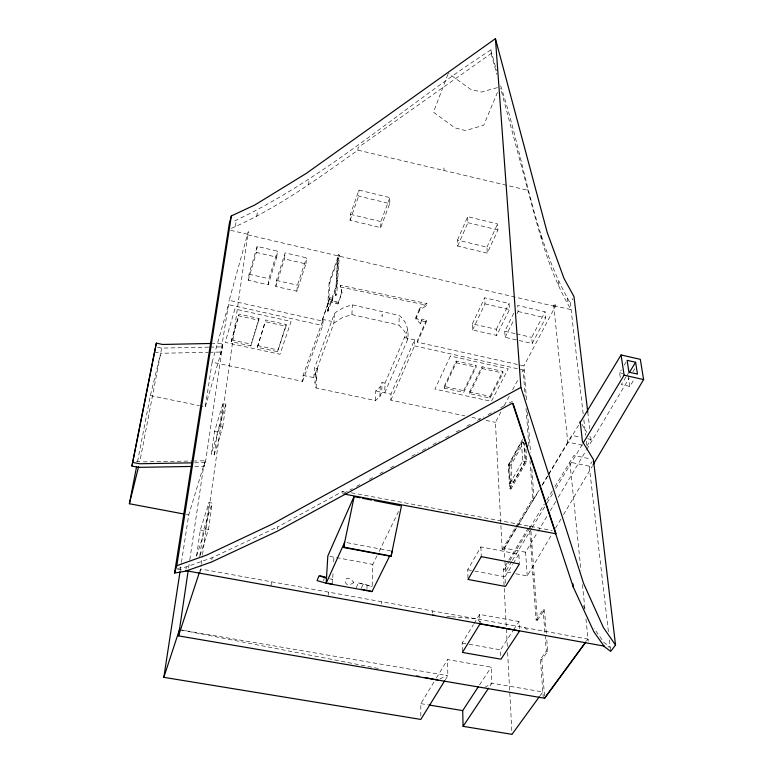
<?xml version="1.0" encoding="UTF-8"?>
<svg xmlns="http://www.w3.org/2000/svg" width="773" height="773" viewBox="0 0 773 773"><rect width="100%" height="100%" fill="white"/><g stroke="black" fill="none" stroke-linecap="round" stroke-linejoin="round"><path stroke-width="0.58" stroke-dasharray="3.87 2.9" d="M419.671 310.128L419.671 308.408L426.909 303.547L426.918 305.267L419.671 310.128L415.893 318.93L420.512 323.848L421.797 319.143L426.319 320.167L426.329 321.897L417.449 342.197L523.939 365.89L526.655 401.39M417.449 342.197L417.449 340.478L426.319 320.167M390.848 400.163L414.531 345.879L414.56 339.83L390.974 394.124L390.848 400.163L464.863 415.884M415.893 318.93L415.903 317.21L419.671 308.408M407.709 329.858L385.002 383.166L384.761 392.848L407.613 339.569C409.246 330.738 406.54 320.93 399.177 315.452L352.401 304.881L344.371 307.229L337.086 311.374L334.496 313.461L314.534 368.016L313.78 377.697L333.868 323.162L334.496 313.461M407.613 339.569L404.733 331.588L399.023 325.153L399.177 315.452M381.659 603.868L381.707 601.752M389.727 203.599L389.872 197.627L358.952 190.09L350.43 214.314L350.082 220.305L380.683 227.61L389.727 203.599L358.643 196.052L358.952 190.09M385.002 383.166L382.046 382.529L381.775 392.211L379.92 396.568L375.475 400.559L316.06 387.969L314.949 382.751L315.684 373.059L317.326 368.615L314.534 368.016M379.92 396.568L380.2 386.877L382.046 382.529M356.15 587.702L358.421 582.977L372.161 586.601L372.828 564.396L377.011 555.787M380.683 227.61L380.876 221.619L389.872 197.627M375.475 400.559L375.784 390.877L380.2 386.877M366.953 588.668L367.059 585.673M328.245 595.278L328.409 592.108M333.868 323.162L342.265 317.626L351.889 314.582L352.401 304.881M342.854 493.821L342.99 491.213L346.536 491.879M231.359 228.344C276.995 208.439 317.51 178.834 357.928 150.165L358.063 147.585L491.135 53.501L490.894 49.916C403.979 105.775 326.66 178.273 232.335 222.015M332.4 584.369L333.066 572.358M333.656 561.816L333.917 557.13M327.346 310.997L336.052 286.416L337.704 257.786L338.419 257.95L336.786 286.58L328.061 311.152L327.346 310.997L329.143 282.329L337.704 257.786M202.536 554.656L248.278 231.668L229.185 300.33L322.051 320.979L329.887 297.75L332.583 298.359L331.636 302.369L337.927 303.982L341.966 292.957L340.362 285.256L426.909 303.547M328.061 311.152L329.849 282.483L338.419 257.95M341.966 292.957L340.362 285.256M335.965 303.547L336.081 301.828L331.752 300.649M337.927 303.982L342.072 291.237M335.501 295.595L337.811 255.293L338.671 254.404L339.337 255.196L336.728 294.523M331.636 302.369L332.583 298.359M322.051 320.979L329.887 297.75M302.591 381.398L322.737 325.53L323.182 319.481L303.103 375.369L302.591 381.398L212.14 362.179L205.289 406.878L200.613 405.922M317.326 368.615L316.592 378.297L314.949 382.751M316.06 387.969L316.795 378.287L315.684 373.059M305.944 263.893L306.495 257.844L285.121 252.897L276.444 280.425L275.768 286.474L296.851 291.237L305.944 263.893L284.464 258.936L285.121 252.897M308.591 184.989L309.19 178.689M271.014 586.031L271.41 581.789M277.594 529.022L277.797 526.857L342.99 491.213M296.851 291.237L297.431 285.189L306.495 257.844M286 326.245L286.174 324.505L265.632 319.974L257.332 347.29L277.536 351.657L286 326.245L265.429 321.703L265.632 319.974M277.536 351.657L286.174 324.505M276.763 257.158L277.449 251.128L257.177 246.432L249.022 274.202L248.21 280.241L268.202 284.764L276.763 257.158L256.385 252.462L257.177 246.432M268.202 284.764L268.927 278.715L277.449 251.128M258.781 320.244L259.003 318.505L239.021 314.099L231.166 341.637L250.81 345.879L258.781 320.244L238.78 315.838L239.021 314.099M250.81 345.879L259.003 318.505M256.723 216.537L257.583 210.217M211.85 559.855L212.14 557.71L277.797 526.857M200.062 555.555L208.536 529.418L212.189 503.097L209.039 502.498L200.333 529.969L196.555 556.125L199.685 556.695M222.75 427.063L225.929 404.134L223.001 403.525L214.536 431.421L211.242 454.282L214.16 454.862L222.75 427.063L219.764 426.454L211.242 454.282M199.936 573.208L201.028 565.382M201.202 564.193L202.371 555.845M199.859 555.507L203.405 530.539L212.189 503.097M214.16 454.862L217.406 432.001L225.929 404.134M196.555 556.125L205.328 528.819L209.039 502.498M219.764 426.454L223.001 403.525M194.777 466.39L204.314 466.225L205.415 462.612L223.011 343.212L212.343 343.434M188.573 568.058L189.627 560.947M189.8 559.758L203.85 464.998M220.382 354.826L229.185 300.33M204.314 466.225L205.125 460.795L194.429 460.979M205.289 406.878L221.184 352.034L223.011 343.212M185.984 569.025L186.303 566.889L212.14 557.71M235.398 226.421L236.354 220.102M180.186 570.648L181.278 563.536M181.452 562.348L188.728 514.934L205.125 460.795M208.691 347.145L161.683 348.111L139.768 461.935L134.135 460.834M137.555 461.655L150.377 395.592L160.687 353.28L208.14 352.304M339.337 255.196L338.477 256.085L337.811 255.293M212.14 362.179L228.547 304.639L322.737 325.53M248.21 280.241L256.385 252.462M231.166 341.637L238.78 315.838M275.768 286.474L284.464 258.936M257.332 347.29L265.429 321.703M199.782 571.228L200.526 568.957L588.04 639.097L586.62 641.039M350.082 220.305L358.643 196.052M447.886 74.43L433.46 112.162L454.911 127.845L465.607 130.598L483.743 125.178L497.454 92.431M382.606 314.418L382.171 316.601L381.823 315.065M420.512 323.848L421.797 319.143M457.5 240.065L467.655 216.662L497.551 223.957L497.938 229.958L487.28 253.148L457.684 246.075L457.5 240.065L486.961 247.128L487.28 253.148M457.684 246.075L467.897 222.663L467.655 216.662M323.385 580.697L324.245 578.784M486.961 247.128L497.551 223.957M500.952 411.893L495.406 422.377L502.179 549.671L503.368 549.893L516.712 527.437M472.342 323.897L484.681 297.789L509.078 303.441L509.504 309.519L496.672 335.414L472.583 329.965L472.342 323.897L496.324 329.337L496.672 335.414M444.166 386.423L456.176 361.059L476.023 365.436L476.1 367.175L463.713 392.375L444.195 388.152L444.166 386.423L463.665 390.636L463.713 392.375M444.195 388.152L456.225 362.798L456.176 361.059M472.583 329.965L484.98 303.857L484.681 297.789M335.231 294.668L336.448 294.088M361.078 588.601L363.368 583.886L372.161 586.601M379.099 551.478L398.955 510.586M336.68 294.957L335.463 295.547M463.665 390.636L476.023 365.436M496.324 329.337L509.078 303.441M469.53 391.911L482.004 366.76L502.827 371.359L502.933 373.098L490.082 398.076L469.598 393.65L469.53 391.911L489.995 396.336L490.082 398.076M469.598 393.65L482.081 368.499L482.004 366.76M517.031 313.654L518.103 311.5L517.649 305.432L545.1 311.79L545.69 317.867L532.239 343.463L505.136 337.328L504.75 331.25L513.89 312.959M505.136 337.328L513.784 320.109M489.995 396.336L502.827 371.359M532.239 343.463L531.737 337.386L545.1 311.79M582.407 445.19L567.769 442.088L553.739 305.625L554.966 303.277L555.304 306.485L523.939 365.89M504.276 405.603L509.822 395.119M512.596 389.882L518.693 378.355M522.026 372.064L523.137 369.967L525.128 396.336M583.161 413.816L570.358 303.277L572.938 298.475M525.959 449.268L526.838 461.239L510.905 489.077L509.726 488.836L508.286 464.988L522.741 439.112M508.702 464.583L521.398 441.885L523.756 442.378L525.138 461.433L512.209 484.043L509.861 483.569L508.702 464.583L511.03 465.066L523.756 442.378M510.905 489.077L509.446 465.23L524.509 438.33M509.861 483.569L522.741 460.93L521.398 441.885M509.726 488.836L525.64 460.998L524.336 443.035M467.994 578.368L467.733 569.778L480.883 546.917L518.828 554.222L519.388 562.86M515.794 573.769L527.215 575.933L551.845 534.375M555.545 528.133L561.082 518.789M563.546 514.634L592.495 465.8M502.179 549.671L515.05 528.075M515.659 527.041L532.829 498.247L530.017 461.085M527.215 575.933L525.601 552.212L537.312 532.51M537.931 531.476L547.796 514.886M550.27 510.74L555.816 501.406M558.29 497.252L586.04 450.591M586.659 449.557L629.212 378.007M632.913 371.784L634.768 368.673M503.368 549.893L518.103 525.225M518.722 524.2L538.974 490.295M542.037 485.164L548.163 474.912M548.782 473.888L571.788 435.373L580.832 437.296M511.716 561.527L505.513 571.827L511.224 572.899M512.344 560.493L531.582 528.577M532.211 527.553L546.482 503.87M547.11 502.846L552.695 493.58M555.797 488.43L582.494 444.156M517.34 526.403L539.216 490.256M542.337 485.086L547.96 475.791M548.588 474.757L578.581 425.189M620.294 377.475L619.608 372.75L621.337 369.89M624.226 365.117L625.966 362.257M420.821 716.04L420.821 703.643L435.75 679.042M436.378 678.018L447.577 659.572L491.193 667.157L491.879 683.206L489.203 687.216M507.32 646.402L503.223 569.295L508.199 561.111M508.818 560.087L528.114 528.355M504.924 561.14L505.513 571.827L504.431 569.527L509.417 561.343M510.035 560.319L529.36 528.597M529.689 530.906L536.095 620.023L537.419 620.265L530.607 526.548L544.308 504.064M546.801 499.976L552.405 490.778M554.898 486.69L573.924 455.452L591.123 459.065M462.37 651.262L462.157 643.049L473.424 624.632M474.042 623.618L479.675 614.409L519.002 621.56L519.437 628.652M626.004 376.924L621.328 384.548L629.811 386.442L634.527 378.838M626.584 375.968L628.343 373.108M505.329 583.229L504.982 576.793L512.538 564.483M513.166 563.459L518.828 554.222M586.91 446.147L591.016 439.47L590.446 434.706M445.325 679.738L447.838 675.66L447.577 659.572M608.399 631.618L589.239 466.206L592.215 461.452M500.788 655.678L500.508 649.832L513.05 630.642M513.716 629.637L519.002 621.56M479.54 684.926L491.193 667.157M536.095 620.023L543.129 609.52L544.472 609.762L546.308 633.502M537.419 620.265L544.472 609.762M543.264 698.019L540.453 659.437L546.318 651.059L543.129 609.52M544.482 695.913L541.815 659.678L547.69 651.31L546.675 638.247M540.018 695.787L542.82 691.932L491.879 683.206L484.082 687.931M586.465 641.01L587.886 639.068M343.917 493.251L352.391 488.623M356.633 486.314L359.812 484.574M369.349 479.376L372.518 477.637M379.939 473.588L383.118 471.859M390.539 467.81L393.718 466.08M411.729 456.244L418.087 452.785M422.319 450.466L428.677 446.997M432.919 444.688L439.277 441.219M445.635 437.75L449.867 435.441M456.225 431.972L460.466 429.653M466.824 426.184L471.057 423.875M477.414 420.406L483.772 416.937M488.014 414.628L494.372 411.159M500.73 407.69L504.962 405.371M509.204 403.062L512.383 401.332M439.876 679.052L446.485 675.428M497.435 87.61L481.337 92.055L470.399 89.166L448.311 73.319M177.442 568.387L186.303 566.889M209.898 347.116L221.948 346.864M209.328 352.275L221.184 352.034M143.334 461.877L193.24 460.998M194.651 462.795L205.415 462.612M446.881 616.352L450.456 616.651M451.645 616.748L475.424 618.709L480.98 622.226M420.821 703.643L427.798 704.802M179.442 629.686L447.838 675.66M462.157 643.049L467.965 644.073M469.134 644.286L500.508 649.832M540.453 659.437L541.815 659.678M546.318 651.059L547.69 651.31M177.587 569.179L182.293 570.03M607.916 646.788L610.206 647.194L603.906 642.44L594.041 628.41M358.421 582.977L363.368 583.886M329.578 578.813L332.68 579.383L330.515 578.658M205.328 528.819L208.536 529.418M200.333 529.969L203.405 530.539M329.849 556.376L372.828 564.396M351.271 492.768L552.309 530.51M347.038 542.665L390.916 550.956M186.351 514.48L188.728 514.934M467.733 569.778L473.549 570.87M474.719 571.092L504.982 576.793M532.79 574.117L534.085 574.358M503.223 569.295L504.431 569.527M530.761 545.864L532.027 546.115M525.601 552.212L504.218 548.086L504.866 559.952M181.8 630.15L381.311 669.041M530.607 526.548L529.36 526.307L529.602 529.756M214.536 431.421L217.406 432.001M532.829 498.247L534.075 498.498L531.602 466.129M508.286 464.988L509.446 465.23M150.377 395.592L199.453 405.68M525.64 460.998L526.838 461.239M522.741 460.93L525.138 461.433M589.239 466.206L569.836 462.157L580.996 570.658M340.255 286.976L426.918 305.267M303.103 375.369L316.795 378.287M375.784 390.877L390.974 394.124M587.625 438.745L591.016 439.47L589.21 436.445M157.537 347.232L161.683 348.111M471.907 417.381L480.13 419.13M486.004 420.377L495.406 422.377M154.445 351.957L160.687 353.28M231.417 339.898L251.032 344.14M257.544 345.55L277.72 349.918M456.225 362.798L476.1 367.175M482.081 368.499L502.933 373.098M329.143 282.329L329.849 282.483M336.052 286.416L336.786 286.58M414.531 345.879L524.268 370.219M322.177 319.259L331.607 321.365M404.424 337.579L417.449 340.478M329.771 299.47L332.467 300.079M421.797 320.872L426.329 321.897M336.081 301.828L338.033 302.262M619.608 372.75L622.758 373.456M351.889 314.582L399.023 325.153M504.75 331.25L515.311 333.656M516.48 333.917L531.737 337.386M249.022 274.202L268.927 278.715M276.444 280.425L297.431 285.189M484.98 303.857L509.504 309.519M518.103 311.5L545.69 317.867M247.824 234.857L555.304 306.485M230.596 230.315L247.534 234.258M553.739 305.625L571.102 309.664C549.13 273.12 538.887 231.127 527.901 190.313L500.585 88.209M357.928 150.165L527.901 190.313M350.43 214.314L380.876 221.619M467.897 222.663L497.938 229.958M524.113 627.531L529.012 630.71M415.903 317.21L420.512 322.128M581.972 424.367L586.794 432.416M500.653 85.822C524.297 157.876 532.22 236.635 570.358 303.277M583.373 605.674L585.876 611.124M490.894 49.916L496.556 70.768M491.135 53.501L496.807 74.324M628.198 375.823L629.811 386.442M587.751 412.077L589.741 428.744M583.857 419.807L585.663 435.363M586.359 441.354L586.775 444.948M609.375 640.005L610.689 651.397M567.44 297.837L568.165 304.233M558.386 281.527L559.082 287.914M582.436 584.639L584.861 608.225M585.963 618.912L588.253 641.184M541.264 235.263L541.892 241.62M527.476 412.183L530.587 452.939M526.036 408.328L529.022 447.896M511.03 465.066L512.209 484.043M507.639 652.422L511.997 734.35M480.883 546.917L481.27 556.657M479.675 614.409L480.033 623.888M443.924 167.896L443.973 170.485M432.58 610.96L432.6 613.066M353.879 582.475C341.627 591.326 343.212 569.527 353.879 582.475M234.895 309.016L225.185 342.41L280.039 354.256L291.054 321.452L234.895 309.016M450.398 356.044L434.938 389.138L491.415 401.313L508.209 368.847L450.398 356.044"/><path stroke-width="1.16" d="M585.19 642.972L544.656 698.251L178.524 635.889L188.226 570.426M444.697 680.752L420.821 719.421L163.828 677.332L180.003 571.836M580.165 421.353L582.436 441.47L593.413 459.549L615.54 645.059L610.689 651.397L604.38 646.643L593.828 631.696L573.276 587.074L512.499 403.1L277.391 531.186L211.56 562L185.665 571.17L174.563 573.035L176.804 565.72L231.349 215.947L254.955 204.903L306.176 173.471L495.435 38.65L547.178 232.383L563.99 278.386L573.972 296.552L587.751 412.077M174.563 573.035L229.33 223.455L231.349 215.947M183.984 514.035L129.391 503.735L136.647 466.332M192.39 466.428L138.725 467.365L131.932 466.042L156.339 343.135L162.572 344.468L211.155 343.463M131.932 466.042L156.339 343.135M316.978 580.562L326.187 583.238L344.671 542.211L343.608 547.487L391.051 556.415L392.095 551.178M391.051 556.415L401.448 505.919M343.608 547.487L354.169 496.633L360.083 497.793M129.391 503.735L138.618 466.583M163.828 677.332L179.442 629.686M178.524 635.889L199.405 572.368M317.403 579.605L319.094 575.769L326.486 578.243M353.812 497L327.81 556L326.187 583.238L372.006 591.587L389.979 555.439M593.113 464.757L643.609 379.562L640.315 359.339L621.077 354.962L579.837 423.121M583.113 443.132L624.091 375.185L621.077 354.962M629.183 372.741L635.599 362.276L627.116 360.344L628.922 372.151L637.474 374.084L635.599 362.276M539.322 696.753L511.997 734.35L463.085 726.34L462.698 710.6L478.245 686.907M463.085 726.34L488.536 688.221M544.511 698.232L585.75 641.976M495.435 38.65L520.896 387.399L271.961 524.249L206.749 555.033L176.804 565.72M192.255 462.834L139.623 463.752L132.811 462.428M432.619 615.173L434.996 615.366M428.957 704.995L462.698 710.6M185.82 570.667L604.486 646.16M320.09 575.953L325.095 576.871M344.043 494.044L556.087 533.785L530.471 456.138M343.946 547.168L391.447 556.116M416.734 675.94L419.092 676.404M424.995 677.554L437.982 680.085M362.44 498.256L371.9 500.121M374.258 500.585L400.269 505.687M624.091 375.185L643.609 379.562M366.537 590.099L372.006 591.587M362.595 589.48L366.885 590.659M328.206 583.161L332.4 584.369M615.54 645.059L603.51 627.744L583.567 583.383L520.896 387.399M513.137 403.612L527.457 447.007M572.957 583.857L573.276 587.074M481.27 556.657L468.023 579.45L505.503 586.456L519.456 563.942L481.27 556.657M480.033 623.888L462.399 652.431L500.962 659.195L519.582 631.019L480.033 623.888"/></g></svg>
